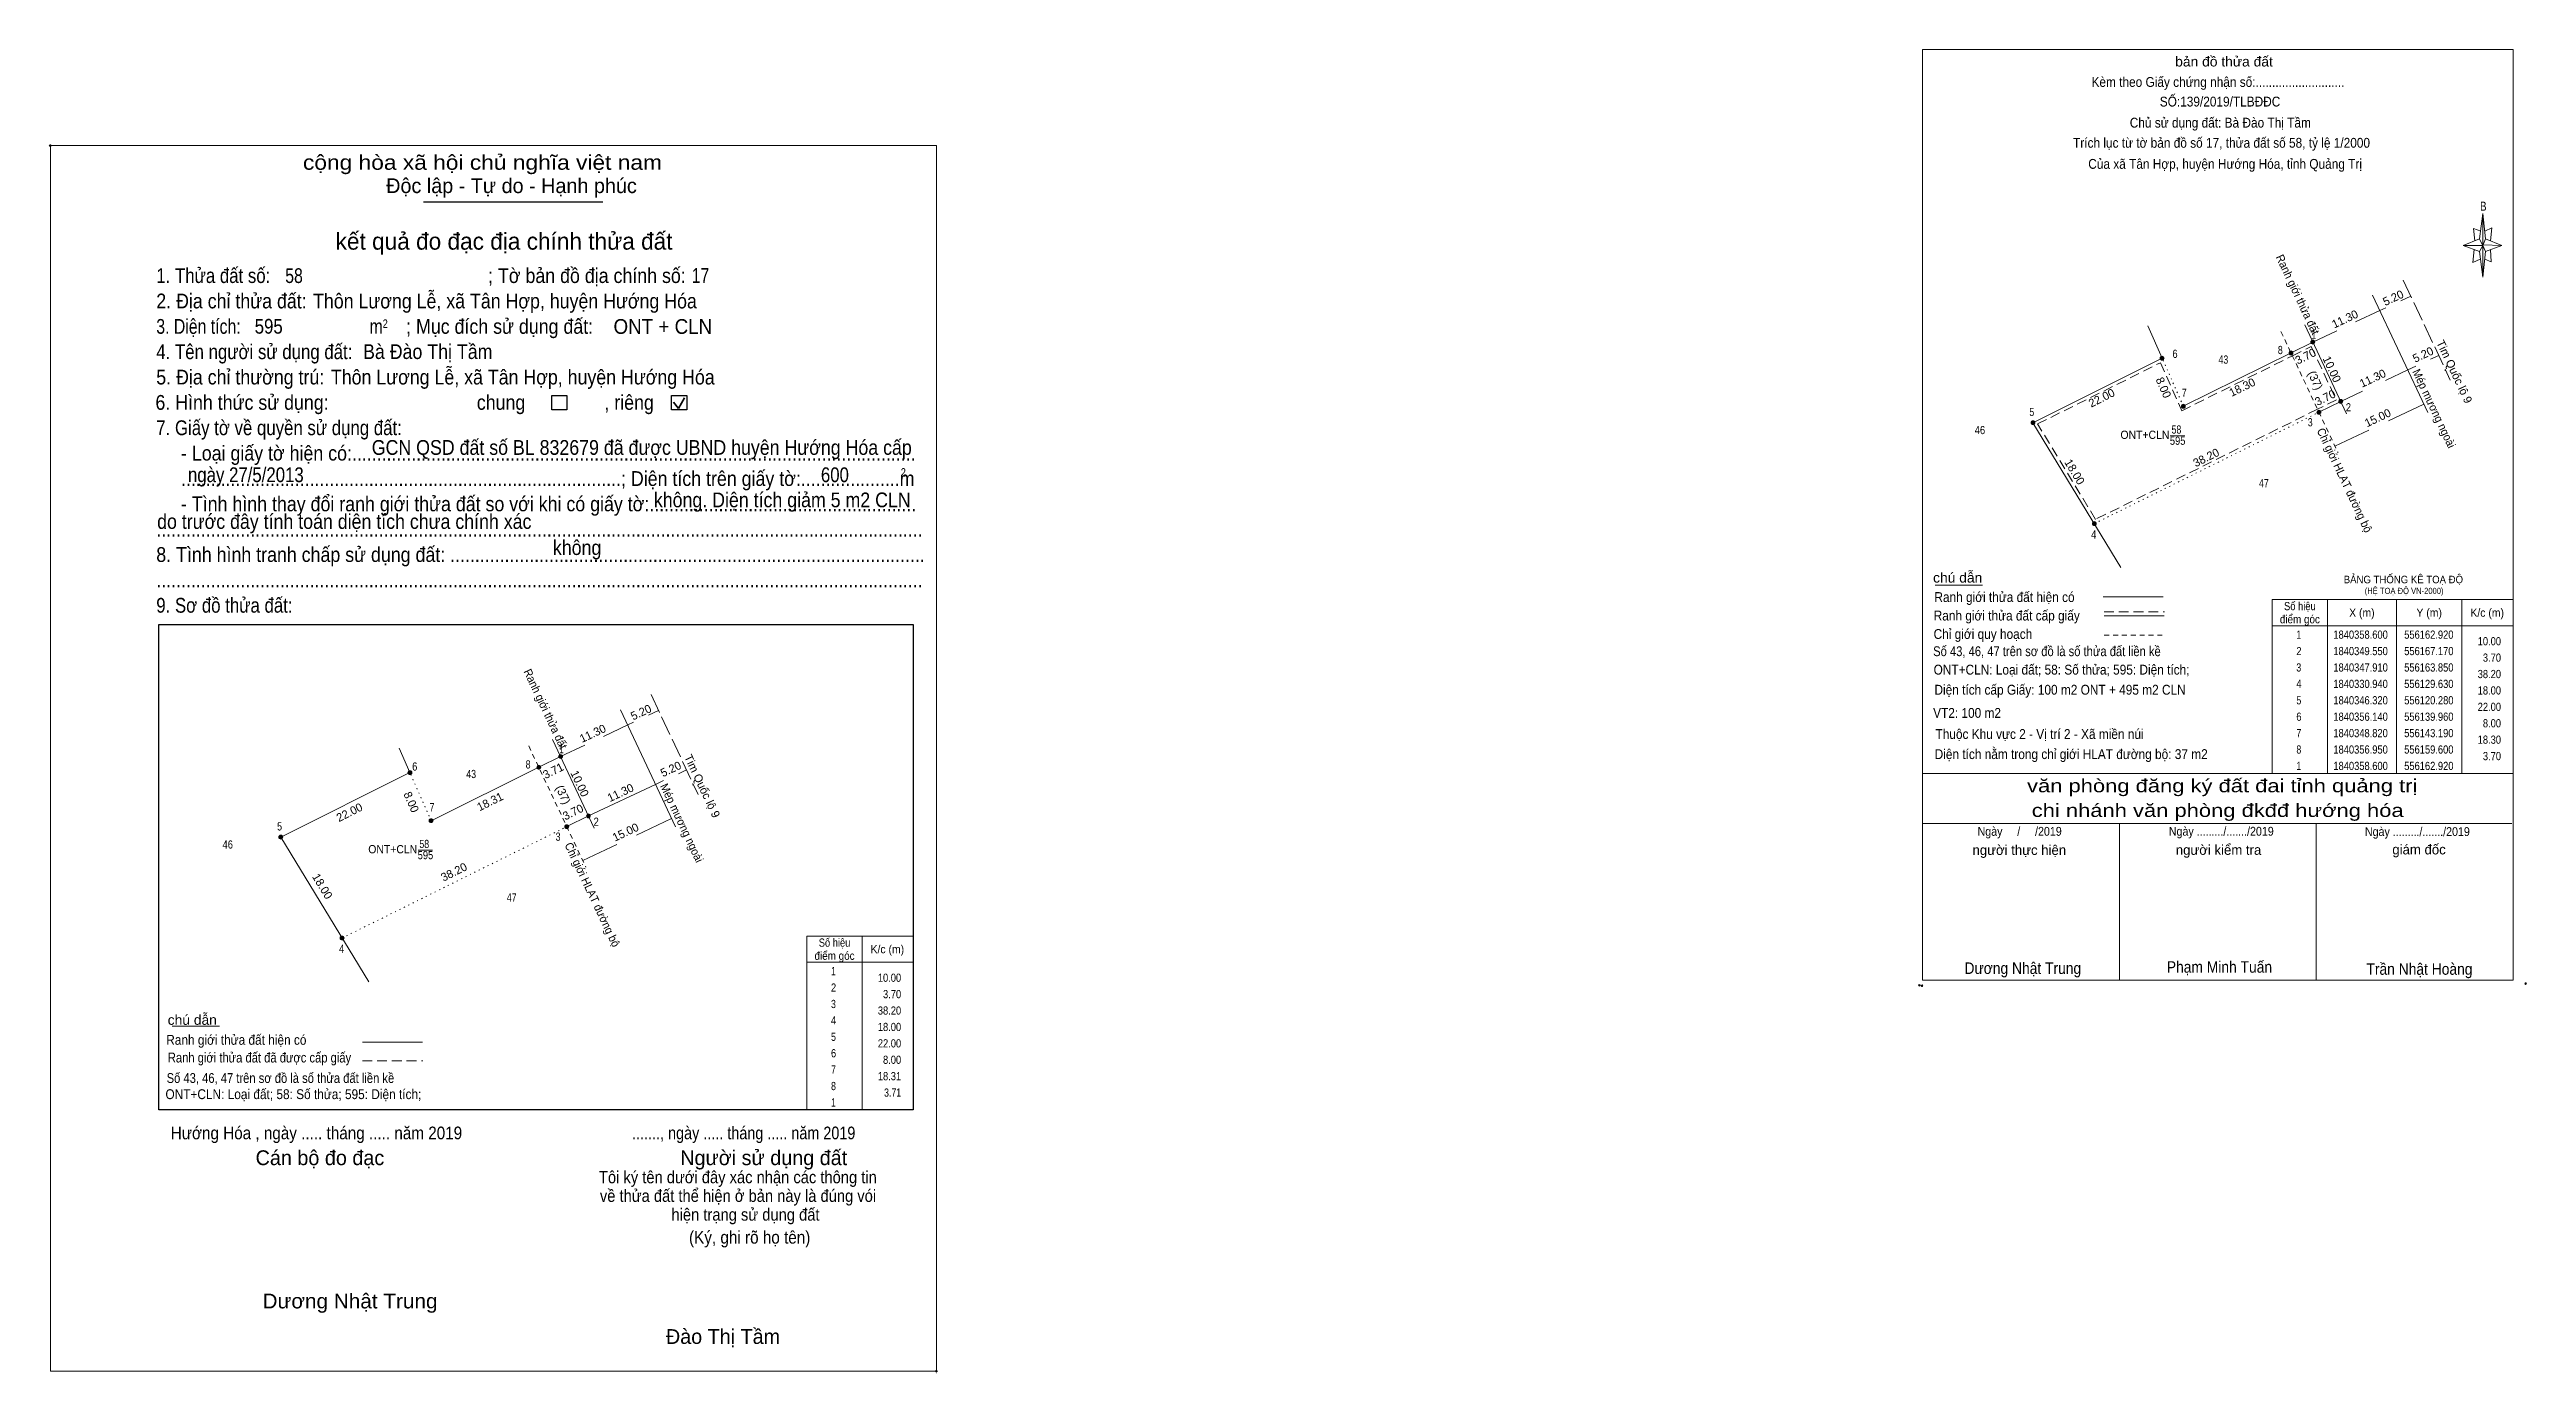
# Model space of a CAD drawing. Header units: metres. Extents: x 555818 to 556195, y 1840201 to 1840403.
import ezdxf
from ezdxf.enums import TextEntityAlignment as Align

# ---------------------------------------------------------------- set-up
doc = ezdxf.new("R2010")
doc.units = ezdxf.units.M
doc.header["$LTSCALE"] = 0.5
doc.header["$PDMODE"] = 32
doc.header["$PDSIZE"] = 0.25
for name, pattern in [('DOTTED', [1.5, 0.3, -1.2]), ('LONG_DASHED', [7.5, 6, -1.5]), ('MEDIUM_DASHED', [4.5, 3, -1.5]), ('SHORT_DASHED', [2.7, 1.5, -1.2])]:
    doc.linetypes.add(name, pattern=pattern)
for name, color, linetype, lineweight in [('1', 7, 'DOTTED', 13), ('10', 7, 'Continuous', 13), ('13', 7, 'Continuous', 13), ('17', 7, 'Continuous', 13), ('2', 7, 'Continuous', 25), ('22', 7, 'Continuous', 13), ('36', 7, 'Continuous', 13), ('5', 7, 'Continuous', 13), ('6', 7, 'Continuous', 13), ('63', 7, 'Continuous', 13)]:
    doc.layers.add(name, color=color, linetype=linetype, lineweight=lineweight)

msp = doc.modelspace()

# ---------------------------------------------------------------- hatches: boundary and pattern name
at = {"layer": '63'}
for points in [[(556159.9, 1840356.95, 1), (556159.3, 1840356.95, 1)], [(556163.22, 1840358.6, 1), (556162.62, 1840358.6, 1)], [(556140.26, 1840356.14, 1), (556139.66, 1840356.14, 1)], [(556143.49, 1840348.82, 1), (556142.89, 1840348.82, 1)], [(556167.47, 1840349.55, 1), (556166.87, 1840349.55, 1)], [(556120.58, 1840346.32, 1), (556119.98, 1840346.32, 1)], [(556164.15, 1840347.91, 1), (556163.55, 1840347.91, 1)], [(556129.93, 1840330.94, 1), (556129.33, 1840330.94, 1)], [(555873.27, 1840293, 1), (555872.67, 1840293, 1)], [(555892.91, 1840293.81, 1), (555892.31, 1840293.81, 1)], [(555896.23, 1840295.46, 1), (555895.63, 1840295.46, 1)], [(555876.5, 1840285.68, 1), (555875.9, 1840285.68, 1)], [(555897.16, 1840284.77, 1), (555896.56, 1840284.77, 1)], [(555900.48, 1840286.41, 1), (555899.88, 1840286.41, 1)], [(555853.59, 1840283.18, 1), (555852.99, 1840283.18, 1)], [(555862.94, 1840267.8, 1), (555862.34, 1840267.8, 1)]]:
    msp.add_hatch(color=256, dxfattribs=at).paths.add_polyline_path(points)

# ---------------------------------------------------------------- linework, layer by layer
at = {"layer": '1', "linetype": 'LONG_DASHED'}
for p, q in [((556176.7, 1840368.04), (556183.87, 1840352.8)), ((555909.71, 1840304.9), (555916.88, 1840289.66))]:
    msp.add_line(p, q, dxfattribs=at)
at = {"layer": '1', "linetype": 'Continuous'}
for p, q in [((556172.04, 1840365.73), (556180.43, 1840347.88)), ((556161.69, 1840361.21), (556168.05, 1840347.67)), ((555905.05, 1840302.59), (555913.44, 1840284.74)), ((555894.7, 1840298.07), (555901.06, 1840284.53))]:
    msp.add_line(p, q, dxfattribs=at)
at = {"layer": '1', "linetype": 'SHORT_DASHED'}
for p, q in [((556158.07, 1840360.2), (556166.76, 1840341.76)), ((555891.08, 1840297.06), (555899.77, 1840278.62))]:
    msp.add_line(p, q, dxfattribs=at)
at = {"layer": '1'}
for p, q in [((556143.19, 1840348.82), (556139.96, 1840356.14)), ((556143.19, 1840348.82), (556139.96, 1840356.14)), ((556143.19, 1840348.82), (556139.96, 1840356.14)), ((556129.63, 1840330.94), (556163.85, 1840347.91)), ((555876.2, 1840285.68), (555872.97, 1840293)), ((555876.2, 1840285.68), (555872.97, 1840293)), ((555876.2, 1840285.68), (555872.97, 1840293)), ((555862.64, 1840267.8), (555896.86, 1840284.77))]:
    msp.add_line(p, q, dxfattribs=at)
at = {"layer": '1', "linetype": 'MEDIUM_DASHED'}
msp.add_lwpolyline([(556162.68, 1840357.92), (556166.51, 1840349.78), (556163.63, 1840348.36), (556129.82, 1840331.59), (556120.99, 1840346.12), (556139.71, 1840355.46), (556142.94, 1840348.14), (556159.82, 1840356.5)], close=True, dxfattribs=at)
at = {"layer": '10'}
for p, q in [((556139.96, 1840356.14), (556120.28, 1840346.32)), ((556120.28, 1840346.32), (556133.68, 1840324.27)), ((555872.97, 1840293), (555853.29, 1840283.18)), ((555853.29, 1840283.18), (555866.69, 1840261.13))]:
    msp.add_line(p, q, dxfattribs=at)
at = {"layer": '13'}
for p, q in [((556183.04, 1840354.28), (556183.07, 1840354.28)), ((556183.04, 1840354.28), (556183.07, 1840354.28)), ((555916.05, 1840291.14), (555916.08, 1840291.14)), ((555916.05, 1840291.14), (555916.08, 1840291.14))]:
    msp.add_line(p, q, dxfattribs=at)
at = {"layer": '17'}
for p, q in [((556105.37, 1840321.55), (556112.61, 1840321.55)), ((555836.72, 1840254.37), (555843.96, 1840254.37))]:
    msp.add_line(p, q, dxfattribs=at)
at = {"layer": '2'}
for p, q in [((555875.04, 1840379.98), (555902.34, 1840379.98)), ((555834.73, 1840315.59), (555949.67, 1840315.59)), ((555949.67, 1840315.59), (555949.67, 1840241.6))]:
    msp.add_line(p, q, dxfattribs=at)
at = {"layer": '2', "lineweight": 35}
for p, q in [((555913.12, 1840349.46), (555913.89, 1840348.46)), ((555913.89, 1840348.46), (555914.82, 1840350.13))]:
    msp.add_line(p, q, dxfattribs=at)
at = {"layer": '2', "lineweight": 13}
msp.add_lwpolyline([(555818.18, 1840388.54), (555953.19, 1840388.54), (555953.19, 1840201.81), (555818.18, 1840201.81)], close=True, dxfattribs=at)
at = {"layer": '2'}
for points in [[(555894.58, 1840350.46), (555896.9, 1840350.46), (555896.9, 1840348.29), (555894.58, 1840348.29)], [(555912.82, 1840350.46), (555915.14, 1840350.46), (555915.14, 1840348.29), (555912.82, 1840348.29)]]:
    msp.add_lwpolyline(points, close=True, dxfattribs=at)
msp.add_lwpolyline([(555949.67, 1840241.6), (555834.73, 1840241.6), (555834.73, 1840315.59)], dxfattribs=at)
for p in [(555818.18, 1840388.54), (555953.18, 1840201.81)]:
    msp.add_point(p, dxfattribs=at)
at = {"layer": '22'}
for p, q in [((556177.85, 1840365.61), (556176.33, 1840364.9)), ((556137.8, 1840361.05), (556139.96, 1840356.14)), ((556166.59, 1840360.32), (556162.92, 1840358.6)), ((556173.14, 1840363.4), (556169.45, 1840361.66)), ((556174.03, 1840363.82), (556173.14, 1840363.4)), ((556143.19, 1840348.82), (556159.6, 1840356.95)), ((556159.6, 1840356.95), (556162.92, 1840358.6)), ((556182.1, 1840356.56), (556180.87, 1840355.98)), ((556177.39, 1840354.35), (556173.98, 1840352.75)), ((556178.61, 1840354.92), (556177.39, 1840354.35)), ((556163.85, 1840347.91), (556167.17, 1840349.55)), ((556170.5, 1840351.12), (556167.17, 1840349.55)), ((555906.15, 1840300.26), (555902.46, 1840298.52)), ((555907.04, 1840300.68), (555906.15, 1840300.26)), ((555910.86, 1840302.47), (555909.34, 1840301.76)), ((555871.33, 1840296.73), (555872.97, 1840293)), ((555899.6, 1840297.18), (555895.93, 1840295.46)), ((555876.2, 1840285.68), (555892.61, 1840293.81)), ((555892.61, 1840293.81), (555895.93, 1840295.46)), ((555915.11, 1840293.42), (555913.88, 1840292.84)), ((555910.4, 1840291.21), (555900.18, 1840286.41)), ((555911.62, 1840291.78), (555910.4, 1840291.21)), ((555896.86, 1840284.77), (555900.18, 1840286.41))]:
    msp.add_line(p, q, dxfattribs=at)
at = {"layer": '36'}
for p, q in [((556179.84, 1840349.13), (556174.46, 1840346.6)), ((556141.2, 1840344.31), (556143.42, 1840344.31)), ((556171.48, 1840345.2), (556166.29, 1840342.75)), ((555912.85, 1840285.99), (555907.47, 1840283.46)), ((555874.21, 1840281.17), (555876.43, 1840281.17)), ((555904.49, 1840282.06), (555899.3, 1840279.61))]:
    msp.add_line(p, q, dxfattribs=at)
at = {"layer": '5'}
for p, q in [((556188.32, 1840374.31), (556188.82, 1840378.21)), ((556188.32, 1840372.41), (556185.82, 1840373.31)), ((556189.22, 1840372.41), (556188.82, 1840368.51)), ((556189.22, 1840374.31), (556191.72, 1840373.31)), ((556190.02, 1840372.71), (556190.12, 1840370.81)), ((556190.12, 1840370.81), (556189.12, 1840371.21)), ((556103.45, 1840292.87), (556193.45, 1840292.87)), ((556103.45, 1840285.27), (556193.25, 1840285.27)), ((556103.45, 1840285.27), (556193.25, 1840285.27)), ((556103.45, 1840285.27), (556193.25, 1840285.27)), ((556133.45, 1840261.37), (556133.45, 1840285.27)), ((556163.45, 1840261.37), (556163.45, 1840285.27))]:
    msp.add_line(p, q, dxfattribs=at)
for points in [[(556103.45, 1840403.17), (556193.45, 1840403.17), (556193.45, 1840261.37), (556103.45, 1840261.37)], [(556188.82, 1840378.21), (556189.22, 1840374.31), (556188.82, 1840373.31)], [(556188.82, 1840373.31), (556185.82, 1840373.31), (556188.32, 1840374.31), (556189.22, 1840372.41), (556191.72, 1840373.31), (556188.82, 1840373.41)], [(556188.82, 1840373.31), (556188.82, 1840368.51), (556188.32, 1840372.41)]]:
    msp.add_lwpolyline(points, close=True, dxfattribs=at)
for points in [[(556188.52, 1840375.51), (556187.42, 1840375.91), (556187.62, 1840374.01)], [(556189.12, 1840375.51), (556190.22, 1840376.01), (556190.02, 1840374.01)], [(556188.82, 1840373.31), (556188.32, 1840374.31), (556185.82, 1840373.31)], [(556187.52, 1840372.71), (556187.32, 1840370.71), (556188.42, 1840371.21)], [(556188.82, 1840373.31), (556189.22, 1840372.41), (556191.72, 1840373.31)], [(556193.45, 1840261.37), (556103.45, 1840261.37), (556103.45, 1840285.27)]]:
    msp.add_lwpolyline(points, dxfattribs=at)
for p in [(556102.98, 1840260.6), (556103.38, 1840260.53)]:
    msp.add_point(p, dxfattribs=at)
at = {"layer": '6'}
for p, q in [((556130.97, 1840319.81), (556140.11, 1840319.81)), ((556131.11, 1840316.88), (556140.25, 1840316.88)), ((555865.74, 1840251.91), (555874.88, 1840251.91))]:
    msp.add_line(p, q, dxfattribs=at)
at = {"layer": '6', "linetype": 'MEDIUM_DASHED'}
for p, q in [((556131.11, 1840317.5), (556140.31, 1840317.5)), ((555865.72, 1840249.1), (555874.92, 1840249.1))]:
    msp.add_line(p, q, dxfattribs=at)
at = {"layer": '6'}
msp.add_point((556195.35, 1840260.87), dxfattribs=at)
at = {"layer": '63'}
for p, q in [((556165.15, 1840319.37), (556165.15, 1840292.87)), ((556175.65, 1840319.37), (556175.65, 1840292.87)), ((556185.65, 1840319.37), (556185.65, 1840292.87)), ((556156.75, 1840315.37), (556193.45, 1840315.37)), ((555941.87, 1840268.1), (555941.87, 1840241.6)), ((555941.87, 1840268.1), (555941.87, 1840241.6)), ((555933.47, 1840264.1), (555949.67, 1840264.1))]:
    msp.add_line(p, q, dxfattribs=at)
at = {"layer": '63', "linetype": 'SHORT_DASHED'}
msp.add_line((556131.14, 1840313.96), (556140.34, 1840313.96), dxfattribs=at)
at = {"layer": '63'}
for points in [[(556156.75, 1840319.37), (556193.45, 1840319.37), (556193.45, 1840292.87), (556156.75, 1840292.87)], [(555933.47, 1840268.1), (555949.67, 1840268.1), (555949.67, 1840241.6), (555933.47, 1840241.6)]]:
    msp.add_lwpolyline(points, close=True, dxfattribs=at)
for centre in [(556159.6, 1840356.95), (556162.92, 1840358.6), (556139.96, 1840356.14), (556143.19, 1840348.82), (556167.17, 1840349.55), (556120.28, 1840346.32), (556163.85, 1840347.91), (556129.63, 1840330.94), (555872.97, 1840293), (555892.61, 1840293.81), (555895.93, 1840295.46), (555876.2, 1840285.68), (555896.86, 1840284.77), (555900.18, 1840286.41), (555853.29, 1840283.18), (555862.64, 1840267.8)]:
    msp.add_circle(centre, 0.3, dxfattribs=at)

# ---------------------------------------------------------------- texts
at = {"layer": '1'}
for s, width, p in [('58', 0.8, (556142.14, 1840344.65)), ('ONT+CLN', 0.95, (556137.34, 1840343.85)), ('595', 0.85, (556142.325, 1840342.95)), ('ONT+CLN', 0.95, (555870.35, 1840280.71)), ('595', 0.85, (555875.335, 1840279.81)), ('58', 0.8, (555875.15, 1840281.51))]:
    msp.add_text(s, height=1.25, dxfattribs=dict(at, width=width)).set_placement(p, align=Align.CENTER)
for s, height, width, p in [('BẢNG THỐNG KÊ TOẠ ĐỘ ', 1.15, 0.95, (556167.63, 1840321.85)), ('(HỆ TOẠ ĐỘ VN-2000)', 0.93, 0.9, (556170.83, 1840320.23))]:
    msp.add_text(s, height=height, dxfattribs=dict(at, width=width)).set_placement(p)
at = {"layer": '2'}
for s, height, width, p in [('cộng hòa xã hội chủ nghĩa việt nam', 2.253, 1.15, (555856.67, 1840384.85)), ('1. Thửa đất số:', 2.253, 0.85, (555834.32, 1840367.6)), ('58', 2.25, 0.8, (555853.97, 1840367.6)), ('; Tờ bản đồ địa chính số:', 2.253, 0.9, (555884.88, 1840367.6)), ('17', 2.25, 0.8, (555915.9, 1840367.62)), ('2. Địa chỉ thửa đất:', 2.253, 0.9, (555834.32, 1840363.73)), ('Thôn Lương Lễ, xã Tân Hợp, huyện Hướng Hóa', 2.25, 0.9, (555858.21, 1840363.73)), ('3. Diện tích:', 2.253, 0.8, (555834.32, 1840359.86)), ('595', 2.25, 0.85, (555849.32, 1840359.88)), ('m', 2.253, 0.8, (555866.81, 1840359.86)), ('2', 1.288, 0.8, (555868.83, 1840360.77)), ('; Mục đích sử dụng đất:', 2.253, 0.9, (555872.39, 1840359.86)), ('ONT + CLN', 2.254, 0.95, (555903.99, 1840359.85)), ('4. Tên người sử dụng đất:', 2.253, 0.85, (555834.32, 1840356)), ('Bà Đào Thị Tầm', 2.25, 0.9, (555865.83, 1840356.02)), ('5. Địa chỉ thường trú:', 2.253, 0.9, (555834.32, 1840352.14)), ('Thôn Lương Lễ, xã Tân Hợp, huyện Hướng Hóa', 2.25, 0.9, (555860.93, 1840352.14)), ('6. Hình thức sử dụng:', 2.253, 0.9, (555834.19, 1840348.28)), ('chung                , riêng', 2.253, 0.9, (555883.16, 1840348.28)), ('7. Giấy tờ về quyền sử dụng đất:', 2.253, 0.85, (555834.32, 1840344.42)), ('     - Loại giấy tờ hiện có:..................................................................................................................', 2.253, 0.9, (555834.32, 1840340.55)), ('GCN QSD đất số BL 832679 đã được UBND huyện Hướng Hóa cấp', 2.25, 0.9, (555867.15, 1840341.42)), ('     .........................................................................................; Diện tích trên giấy tờ:....................m', 2.253, 0.9, (555834.32, 1840336.68)), ('ngày 27/5/2013', 2.25, 0.85, (555839.15, 1840337.26)), ('600', 2.25, 0.85, (555935.59, 1840337.26)), ('2', 1.288, 0.8, (555947.77, 1840338.1)), ('     - Tình hình thay đổi ranh giới thửa đất so với khi có giấy tờ:......................................................', 2.253, 0.9, (555834.32, 1840332.82)), ('không. Diện tích giảm 5 m2 CLN', 2.25, 0.9, (555910.14, 1840333.43)), ('do trước đây tính toán diện tích chưa chính xác', 2.25, 0.9, (555834.45, 1840330.14)), ('8. Tình hình tranh chấp sử dụng đất: ................................................................................................', 2.253, 0.9, (555834.32, 1840325.1)), ('...........................................................................................................................................................', 2.253, 0.9, (555834.32, 1840328.96)), ('không', 2.254, 0.9, (555894.75, 1840326.16)), ('9. Sơ đồ thửa đất:', 2.253, 0.85, (555834.32, 1840317.37)), ('...........................................................................................................................................................', 2.253, 0.9, (555834.32, 1840321.24)), ('Hướng Hóa , ngày ..... tháng ..... năm 2019', 1.93, 0.9, (555836.53, 1840237.14)), ('......., ngày ..... tháng ..... năm 2019', 1.93, 0.85, (555906.82, 1840237.14)), ('(Ký, ghi rõ họ tên)', 1.932, 0.9, (555915.5, 1840221.24)), ('Dương Nhật Trung', 2.25, 1.05, (555850.51, 1840211.37))]:
    msp.add_text(s, height=height, dxfattribs=dict(at, width=width)).set_placement(p)
for s, height, p in [('Độc lập - Tự do - Hạnh phúc', 2.253, (555869.35, 1840381.3)), ('Cán bộ đo đạc', 2.254, (555849.45, 1840233.2)), ('Người sử dụng đất', 2.253, (555914.16, 1840233.2)), ('Đào Thị Tầm', 2.25, (555911.98, 1840205.96))]:
    msp.add_text(s, height=height, dxfattribs=at).set_placement(p)
for s, height, p in [('kết quả đo đạc địa chính thửa đất', 2.576, (555887.315, 1840372.68)), ('.', 0.644, (555953.1686, 1840201.46))]:
    msp.add_text(s, height=height, dxfattribs=at).set_placement(p, align=Align.CENTER)
at = {"layer": '2', "width": 0.9}
for s, p in [('Tôi ký tên dưới đây xác nhận các thông tin', (555922.94, 1840230.44)), ('về thửa đất thể hiện ở bản này là đúng vói', (555922.96, 1840227.6)), ('hiện trạng sử dụng đất', (555924.1, 1840224.74))]:
    msp.add_text(s, height=1.862, dxfattribs=at).set_placement(p, align=Align.CENTER)
at = {"layer": '36', "width": 0.95}
for s, rotation, p in [('Ranh giới thửa đất', 295.16, (556160.0512, 1840365.5807)), ('Mép mương ngoài', 295.175, (556180.82, 1840348.2109)), ('Chỉ giới HLAT đường bộ', 295.233, (556167.1874, 1840337.2814)), ('Ranh giới thửa đất', 295.16, (555893.0612, 1840302.4407)), ('Mép mương ngoài', 295.175, (555913.83, 1840285.0709)), ('Chỉ giới HLAT đường bộ', 295.233, (555900.1974, 1840274.1414))]:
    msp.add_text(s, height=1.25, rotation=rotation, dxfattribs=at).set_placement(p, align=Align.CENTER)
at = {"layer": '36'}
for s, rotation, p in [('5.20', 25.137, (556175.4345, 1840364.77)), ('11.30', 25.158, (556168.0793, 1840361.5467)), ('5.20', 25.137, (556179.9795, 1840356.1224)), ('Tim Quốc lộ 9', 295.196, (556183.9325, 1840353.8261)), ('11.30', 25.158, (556172.3093, 1840352.5167)), ('15.00', 25.213, (556173.0788, 1840346.4987)), ('11.30', 25.158, (555901.0893, 1840298.4068)), ('5.20', 25.137, (555908.4445, 1840301.63)), ('5.20', 25.137, (555912.9845, 1840292.98)), ('Tim Quốc lộ 9', 295.196, (555916.9425, 1840290.6861)), ('11.30', 25.158, (555905.3193, 1840289.3767)), ('15.00', 25.213, (555906.0888, 1840283.3587))]:
    msp.add_text(s, height=1.25, rotation=rotation, dxfattribs=at).set_placement(p, align=Align.CENTER)
for s, width, p in [('43', 0.8, (556149.29, 1840355.31)), ('46', 0.85, (556112.2, 1840344.57)), ('47', 0.8, (556155.47, 1840336.49)), ('43', 0.8, (555882.3, 1840292.17)), ('46', 0.85, (555845.21, 1840281.43)), ('47', 0.8, (555888.48, 1840273.35))]:
    msp.add_text(s, height=1.25, dxfattribs=dict(at, width=width)).set_placement(p, align=Align.CENTER)
at = {"layer": '5'}
for s, height, width, p in [('bản đồ thửa đất', 1.5, 1.05, (556149.39, 1840400.59)), ('Kèm theo Giấy chứng nhận số:...........................', 1.5, 0.9, (556148.47, 1840397.48)), ('SỐ:139/2019/TLBĐĐC', 1.5, 0.9, (556148.785, 1840394.49)), ('Chủ sử dụng đất: Bà Đào Thị Tầm', 1.5, 0.9, (556148.83, 1840391.28)), ('Trích lục từ tờ bản đồ số 17, thửa đất số 58, tỷ lệ 1/2000 ', 1.5, 0.9, (556149.265, 1840388.21)), ('Của xã Tân Hợp, huyện Hướng Hóa, tỉnh Quảng Trị', 1.5, 0.9, (556149.56, 1840385)), ('B', 1.378, 0.8, (556188.9, 1840378.61)), ('văn phòng đăng ký đất đai tỉnh quảng trị', 2, 1.25, (556149.115, 1840290.01)), ('Ngày     /     /2019', 1.35, 0.9, (556118.25, 1840283.38)), ('chi nhánh văn phòng đkđđ hướng hóa', 2, 1.25, (556148.425, 1840286.25)), ('Ngày ........./......./2019', 1.35, 0.9, (556148.975, 1840283.39)), ('Ngày ........./......./2019', 1.35, 0.9, (556178.855, 1840283.34)), ('Dương Nhật Trung', 1.75, 0.9, (556118.735, 1840262.33)), ('Phạm Minh Tuấn', 1.75, 0.9, (556148.695, 1840262.52)), ('Trần Nhật Hoàng', 1.75, 0.9, (556179.17, 1840262.2))]:
    msp.add_text(s, height=height, dxfattribs=dict(at, width=width)).set_placement(p, align=Align.CENTER)
for s, p in [('người thực hiện', (556118.2, 1840280.46)), ('người kiểm tra', (556148.555, 1840280.48)), ('giám đốc', (556179.105, 1840280.54))]:
    msp.add_text(s, height=1.5, dxfattribs=at).set_placement(p, align=Align.CENTER)
at = {"layer": '6'}
for s, width, p in [('chú dẫn', 1.05, (556105.06, 1840321.96)), ('Ranh giới thửa đất hiện có ', 0.9, (556105.26, 1840319)), ('Chỉ giới quy hoạch', 0.9, (556105.14, 1840313.37)), ('Ranh giới thửa đất cấp giấy', 0.9, (556105.15, 1840316.18)), ('Số 43, 46, 47 trên sơ đồ là số thửa đất liền kề', 0.85, (556105.07, 1840310.75)), ('ONT+CLN: Loại đất; 58: Số thửa; 595: Diện tích;', 0.9, (556105.14, 1840307.94)), ('Diện tích cấp Giấy: 100 m2 ONT + 495 m2 CLN', 0.9, (556105.27, 1840304.88)), ('VT2: 100 m2', 0.9, (556105.07, 1840301.35)), ('Diện tích nằm trong chỉ giới HLAT đường bộ: 37 m2', 0.9, (556105.3, 1840295.07)), ('Thuộc Khu vực 2 - Vị trí 2 - Xã miền núi', 0.9, (556105.43, 1840298.13)), ('chú dẫn', 1.05, (555836.06, 1840254.58)), ('Ranh giới thửa đất hiện có ', 0.9, (555835.84, 1840251.54)), ('Số 43, 46, 47 trên sơ đồ là số thửa đất liền kề', 0.85, (555835.9, 1840245.72)), ('Ranh giới thửa đất đã được cấp giấy', 0.85, (555836.08, 1840248.84)), ('ONT+CLN: Loại đất; 58: Số thửa; 595: Diện tích;', 0.9, (555835.72, 1840243.26))]:
    msp.add_text(s, height=1.5, dxfattribs=dict(at, width=width)).set_placement(p)
at = {"layer": '63'}
for s, width, p in [(' 1', 0.75, (556163.42, 1840359.1)), (' 6', 0.85, (556142.32, 1840356.19)), (' 8', 0.8, (556158.34, 1840356.77)), (' 7', 0.8, (556143.7, 1840350.26)), (' 2', 0.85, (556168.74, 1840348.04)), (' 5', 0.8, (556120.47, 1840347.33)), (' 3', 0.8, (556162.9, 1840345.76)), (' 4', 0.85, (556129.94, 1840328.67)), ('10.00', 0.85, (556191.6, 1840312.4)), ('38.20', 0.85, (556191.6, 1840307.4)), ('3.70', 0.85, (556191.6, 1840309.9)), ('18.00', 0.85, (556191.6, 1840304.9)), ('22.00', 0.85, (556191.6, 1840302.4)), ('8.00', 0.85, (556191.6, 1840299.9)), (' 1', 0.75, (555896.43, 1840295.96)), ('18.30', 0.85, (556191.6, 1840297.4)), ('3.70', 0.85, (556191.6, 1840294.9)), (' 6', 0.85, (555874.1, 1840293.31)), (' 8', 0.8, (555891.35, 1840293.63)), (' 5', 0.8, (555853.48, 1840284.19)), (' 7', 0.8, (555876.71, 1840287.12)), (' 2', 0.85, (555901.75, 1840284.9)), (' 3', 0.8, (555895.91, 1840282.62)), (' 4', 0.85, (555862.95, 1840265.53)), ('10.00', 0.85, (555947.82, 1840261.13)), ('3.70', 0.85, (555947.82, 1840258.63)), ('38.20', 0.85, (555947.82, 1840256.13)), ('18.00', 0.85, (555947.82, 1840253.63)), ('22.00', 0.85, (555947.82, 1840251.13)), ('18.31', 0.85, (555947.82, 1840246.13)), ('8.00', 0.85, (555947.82, 1840248.63)), ('3.71', 0.8, (555947.82, 1840243.63))]:
    msp.add_text(s, height=1.25, dxfattribs=dict(at, width=width)).set_placement(p, align=Align.RIGHT)
for s, rotation, p in [('3.70', 26.427, (556162.0868, 1840355.8738)), ('8.00', 293.81, (556139.5985, 1840351.4123)), ('18.30', 26.355, (556152.4325, 1840351.1526)), ('(37)', 295.155, (556162.743, 1840352.5156)), ('10.00', 295.155, (556165.2667, 1840354.2106)), ('22.00', 26.518, (556131.021, 1840349.5385)), ('3.70', 26.288, (556165.0882, 1840349.5698)), ('38.20', 26.377, (556146.9423, 1840340.4434)), ('18.00', 301.297, (556126.0901, 1840338.5047)), ('3.71', 26.427, (555895.0818, 1840292.7315)), ('10.00', 295.155, (555898.2767, 1840291.0706)), ('8.00', 293.81, (555872.6085, 1840288.2723)), ('18.31', 26.355, (555885.4525, 1840288.0229)), ('(37)', 295.155, (555895.753, 1840289.3756)), ('22.00', 26.518, (555864.031, 1840286.3985)), ('3.70', 26.288, (555898.0982, 1840286.4298)), ('18.00', 301.297, (555859.1001, 1840275.3647)), ('38.20', 26.377, (555879.9523, 1840277.3034))]:
    msp.add_text(s, height=1.25, rotation=rotation, dxfattribs=at).set_placement(p, align=Align.CENTER)
for s, width, p in [('Số hiệu', 0.85, (556160.95, 1840317.75)), ('điểm góc', 0.9, (556160.95, 1840315.75)), ('X (m)', 0.95, (556170.4, 1840316.75)), ('Y (m)', 0.95, (556180.655, 1840316.75)), ('K/c (m)', 0.95, (556189.495, 1840316.75)), (' 2', 0.85, (556160.605, 1840310.9)), (' 1', 0.75, (556160.6, 1840313.4)), ('1840358.600', 0.85, (556170.2, 1840313.4)), ('1840349.550', 0.85, (556170.2, 1840310.9)), ('556162.920', 0.85, (556180.6, 1840313.4)), ('556167.170', 0.85, (556180.6, 1840310.9)), (' 3', 0.8, (556160.595, 1840308.4)), ('1840347.910', 0.85, (556170.2, 1840308.4)), ('556163.850', 0.85, (556180.6, 1840308.4)), (' 4', 0.85, (556160.6, 1840305.9)), (' 5', 0.8, (556160.605, 1840303.4)), ('1840330.940', 0.85, (556170.2, 1840305.9)), ('1840346.320', 0.85, (556170.2, 1840303.4)), ('556129.630', 0.85, (556180.6, 1840305.9)), ('556120.280', 0.85, (556180.6, 1840303.4)), (' 6', 0.85, (556160.605, 1840300.9)), ('1840356.140', 0.85, (556170.2, 1840300.9)), ('556139.960', 0.85, (556180.6, 1840300.9)), (' 8', 0.8, (556160.605, 1840295.9)), (' 7', 0.8, (556160.605, 1840298.4)), ('1840348.820', 0.85, (556170.2, 1840298.4)), ('1840356.950', 0.85, (556170.2, 1840295.9)), ('556143.190', 0.85, (556180.6, 1840298.4)), ('556159.600', 0.85, (556180.6, 1840295.9)), (' 1', 0.75, (556160.6, 1840293.4)), ('1840358.600', 0.85, (556170.2, 1840293.4)), ('556162.920', 0.85, (556180.6, 1840293.4)), ('Số hiệu', 0.85, (555937.67, 1840266.48)), ('K/c (m)', 0.95, (555945.715, 1840265.48)), ('điểm góc', 0.9, (555937.67, 1840264.48)), (' 1', 0.75, (555937.32, 1840262.13)), (' 2', 0.85, (555937.325, 1840259.63)), (' 4', 0.85, (555937.32, 1840254.63)), (' 3', 0.8, (555937.315, 1840257.13)), (' 5', 0.8, (555937.325, 1840252.13)), (' 6', 0.85, (555937.325, 1840249.63)), (' 7', 0.8, (555937.325, 1840247.13)), (' 8', 0.8, (555937.325, 1840244.63)), (' 1', 0.75, (555937.32, 1840242.13))]:
    msp.add_text(s, height=1.25, dxfattribs=dict(at, width=width)).set_placement(p, align=Align.CENTER)

doc.saveas('drawing.dxf')
